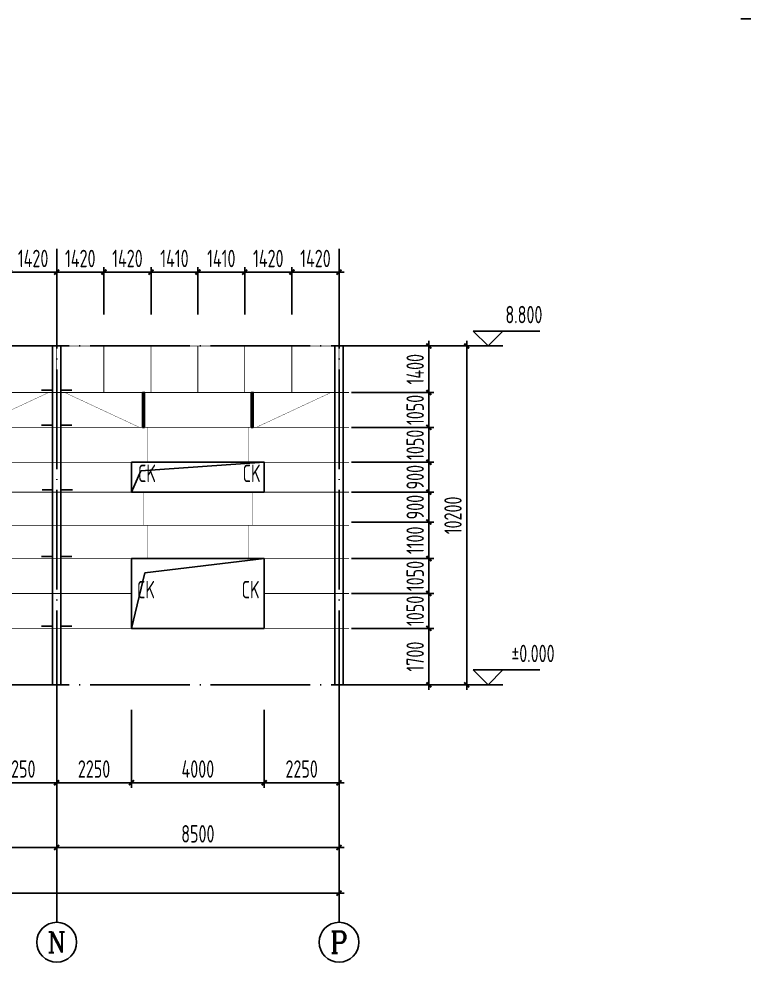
# Model space of a CAD drawing. Extents: x 753177 to 2169292, y -530934 to -273477.
# Drawn here: x 1811357 to 1833191, y -467485 to -439090 of the extents above; entities that cross this region are included whole.
import ezdxf
from ezdxf.enums import TextEntityAlignment as Align

# ---------------------------------------------------------------- set-up
doc = ezdxf.new("R2010")
doc.units = 0
doc.header["$LTSCALE"] = 1500
doc.header["$MEASUREMENT"] = 0
doc.linetypes.add('DOTE', pattern=[2.42, 2, -0.2, 0.02, -0.2])
doc.layers.get('Defpoints').update_dxf_attribs({"color": 252})
for name, color, linetype in [('AXIS', 3, 'Continuous'), ('AXIS_TEXT', 7, 'Continuous'), ('BOLT', 252, 'Continuous'), ('DIM', 3, 'Continuous'), ('DOTE', 1, 'Continuous'), ('THIN', 7, 'Continuous'), ('WINDOW', 4, 'Continuous')]:
    doc.layers.add(name, color=color, linetype=linetype)
doc.styles.add('_TCH_AXIS', font='COMPLEX', dxfattribs={"bigfont": 'GBCBIG'})
doc.styles.add('COMPLEX', font='COMPLEX')
doc.styles.add('TSSD_Dimension', font='Tssdeng.shx', dxfattribs={"width": 0.7, "bigfont": 'hztxt.shx'})
doc.styles.add('TSSD_Label', font='Tssdeng.shx', dxfattribs={"width": 0.7, "bigfont": 'hztxt.shx'})
doc.dimstyles.new('TSSD_150_150', dxfattribs={"dimtxt": 525, "dimasz": 150, "dimexe": 150, "dimexo": 375, "dimgap": 150, "dimtad": 1, "dimdec": 0, "dimzin": 0, "dimdsep": 46, "dimtxsty": 'TSSD_Dimension', "dimblk": 'ARCHTICK', "dimblk1": 'ARCHTICK', "dimblk2": 'ARCHTICK', "dimcen": 0, "dimdle": 150, "dimclrt": 7, "dimadec": 0, "dimazin": 0, "dimtfac": 1, "dimtdec": 0, "dimtix": 1, "dimtmove": 2, "dimatfit": 3, "dimfxl": 0, "dimtolj": 1, "dimtzin": 0, "dimarcsym": 0})

# ---------------------------------------------------------------- blocks, each defined once
blk = doc.blocks.new('_ArchTick')
at = {"color": 0, "linetype": 'ByBlock', "const_width": 0.4}
blk.add_lwpolyline([(-0.5, -0.5), (0.5, 0.5)], dxfattribs=at)
blk = doc.blocks.new('*D1143')
at = {"layer": 'AXIS', "color": 0, "lineweight": -2, "transparency": 16777216}
for p, q in [((1803995, -460660), (1803995, -464185)), ((1812495, -460660), (1812495, -464185)), ((1803845, -464035), (1812645, -464035))]:
    blk.add_line(p, q, dxfattribs=at)
at = {"layer": 'Defpoints', "color": 0, "transparency": 16777216}
for p in [(1803995, -460285), (1812495, -460285), (1812495, -464035)]:
    blk.add_point(p, dxfattribs=at)
at = {"layer": 'AXIS', "color": 0, "lineweight": -2, "transparency": 16777216, "xscale": 150, "yscale": 150, "zscale": 150, "rotation": 180}
blk.add_blockref('_ArchTick', (1803995, -464035), dxfattribs=at)
at = {"layer": 'AXIS', "color": 0, "lineweight": -2, "transparency": 16777216, "xscale": 150, "yscale": 150, "zscale": 150}
blk.add_blockref('_ArchTick', (1812495, -464035), dxfattribs=at)
at = {"layer": 'AXIS', "color": 7, "transparency": 16777216, "insert": (1808245, -463622), "char_height": 525, "attachment_point": 5, "style": 'TSSD_Dimension'}
blk.add_mtext('\\A1;8500', dxfattribs=at)
blk = doc.blocks.new('*D1144')
at = {"layer": 'AXIS', "color": 0, "lineweight": -2, "transparency": 16777216}
for p, q in [((1812495, -460660), (1812495, -464185)), ((1820995, -460660), (1820995, -464185)), ((1812345, -464035), (1821145, -464035))]:
    blk.add_line(p, q, dxfattribs=at)
at = {"layer": 'Defpoints', "color": 0, "transparency": 16777216}
for p in [(1812495, -460285), (1820995, -460285), (1820995, -464035)]:
    blk.add_point(p, dxfattribs=at)
at = {"layer": 'AXIS', "color": 0, "lineweight": -2, "transparency": 16777216, "xscale": 150, "yscale": 150, "zscale": 150, "rotation": 180}
blk.add_blockref('_ArchTick', (1812495, -464035), dxfattribs=at)
at = {"layer": 'AXIS', "color": 0, "lineweight": -2, "transparency": 16777216, "xscale": 150, "yscale": 150, "zscale": 150}
blk.add_blockref('_ArchTick', (1820995, -464035), dxfattribs=at)
at = {"layer": 'AXIS', "color": 7, "transparency": 16777216, "insert": (1816745, -463622), "char_height": 525, "attachment_point": 5, "style": 'TSSD_Dimension'}
blk.add_mtext('\\A1;8500', dxfattribs=at)
blk = doc.blocks.new('_AXISO')
blk.add_circle((0, 0), 0.5)
at = {"layer": 'AXIS_TEXT', "style": 'COMPLEX', "width": 1.041667}
blk.add_attdef('A', text='', height=0.56, dxfattribs=at).set_placement((-0.25, -0.28), (0.25, -0.28), align=Align.FIT)
blk = doc.blocks.new('*D1145')
at = {"layer": 'Defpoints', "color": 0, "transparency": 16777216}
for p in [(1710495, -459137), (1820995, -459137), (1820995, -465410)]:
    blk.add_point(p, dxfattribs=at)
at = {"layer": 'DIM', "color": 0, "lineweight": -2, "transparency": 16777216}
for p, q in [((1710495, -459512), (1710495, -465560)), ((1820995, -459512), (1820995, -465560)), ((1710345, -465410), (1821145, -465410))]:
    blk.add_line(p, q, dxfattribs=at)
at = {"layer": 'DIM', "color": 0, "lineweight": -2, "transparency": 16777216, "xscale": 150, "yscale": 150, "zscale": 150, "rotation": 180}
blk.add_blockref('_ArchTick', (1710495, -465410), dxfattribs=at)
at = {"layer": 'DIM', "color": 0, "lineweight": -2, "transparency": 16777216, "xscale": 150, "yscale": 150, "zscale": 150}
blk.add_blockref('_ArchTick', (1820995, -465410), dxfattribs=at)
at = {"layer": 'DIM', "color": 7, "transparency": 16777216, "insert": (1765745, -464998), "char_height": 525, "attachment_point": 5, "style": 'TSSD_Dimension'}
blk.add_mtext('\\A1;110500', dxfattribs=at)
blk = doc.blocks.new('*D1158')
at = {"layer": 'Defpoints', "color": 0, "transparency": 16777216}
for p in [(1810245, -459512), (1812495, -459512), (1812495, -462084)]:
    blk.add_point(p, dxfattribs=at)
at = {"layer": 'DIM', "color": 0, "lineweight": -2, "transparency": 16777216}
for p, q in [((1810245, -459887), (1810245, -462234)), ((1812495, -459887), (1812495, -462234)), ((1810095, -462084), (1812645, -462084))]:
    blk.add_line(p, q, dxfattribs=at)
at = {"layer": 'DIM', "color": 0, "lineweight": -2, "transparency": 16777216, "xscale": 150, "yscale": 150, "zscale": 150, "rotation": 180}
blk.add_blockref('_ArchTick', (1810245, -462084), dxfattribs=at)
at = {"layer": 'DIM', "color": 0, "lineweight": -2, "transparency": 16777216, "xscale": 150, "yscale": 150, "zscale": 150}
blk.add_blockref('_ArchTick', (1812495, -462084), dxfattribs=at)
at = {"layer": 'DIM', "color": 7, "transparency": 16777216, "insert": (1811370, -461672), "char_height": 525, "attachment_point": 5, "style": 'TSSD_Dimension'}
blk.add_mtext('\\A1;2250', dxfattribs=at)
blk = doc.blocks.new('*D1040')
at = {"layer": 'Defpoints', "color": 0, "transparency": 16777216}
for p in [(1812495, -446715), (1811075, -448365), (1812495, -448365)]:
    blk.add_point(p, dxfattribs=at)
at = {"layer": 'DIM', "color": 0, "lineweight": -2, "transparency": 16777216}
for p, q in [((1811075, -447990), (1811075, -446565)), ((1812495, -447990), (1812495, -446565)), ((1810925, -446715), (1812645, -446715))]:
    blk.add_line(p, q, dxfattribs=at)
at = {"layer": 'DIM', "color": 0, "lineweight": -2, "transparency": 16777216, "xscale": 150, "yscale": 150, "zscale": 150, "rotation": 180}
blk.add_blockref('_ArchTick', (1811075, -446715), dxfattribs=at)
at = {"layer": 'DIM', "color": 0, "lineweight": -2, "transparency": 16777216, "xscale": 150, "yscale": 150, "zscale": 150}
blk.add_blockref('_ArchTick', (1812495, -446715), dxfattribs=at)
at = {"layer": 'DIM', "color": 7, "transparency": 16777216, "insert": (1811785, -446303), "char_height": 525, "attachment_point": 5, "style": 'TSSD_Dimension'}
blk.add_mtext('\\A1;1420', dxfattribs=at)
blk = doc.blocks.new('*D1041')
at = {"layer": 'Defpoints', "color": 0, "transparency": 16777216}
for p in [(1813915, -446715), (1812495, -448365), (1813915, -448365)]:
    blk.add_point(p, dxfattribs=at)
at = {"layer": 'DIM', "color": 0, "lineweight": -2, "transparency": 16777216}
for p, q in [((1812495, -447990), (1812495, -446565)), ((1813915, -447990), (1813915, -446565)), ((1812345, -446715), (1814065, -446715))]:
    blk.add_line(p, q, dxfattribs=at)
at = {"layer": 'DIM', "color": 0, "lineweight": -2, "transparency": 16777216, "xscale": 150, "yscale": 150, "zscale": 150, "rotation": 180}
blk.add_blockref('_ArchTick', (1812495, -446715), dxfattribs=at)
at = {"layer": 'DIM', "color": 0, "lineweight": -2, "transparency": 16777216, "xscale": 150, "yscale": 150, "zscale": 150}
blk.add_blockref('_ArchTick', (1813915, -446715), dxfattribs=at)
at = {"layer": 'DIM', "color": 7, "transparency": 16777216, "insert": (1813205, -446303), "char_height": 525, "attachment_point": 5, "style": 'TSSD_Dimension'}
blk.add_mtext('\\A1;1420', dxfattribs=at)
blk = doc.blocks.new('*D1042')
at = {"layer": 'Defpoints', "color": 0, "transparency": 16777216}
for p in [(1815335, -446715), (1813915, -448365), (1815335, -448365)]:
    blk.add_point(p, dxfattribs=at)
at = {"layer": 'DIM', "color": 0, "lineweight": -2, "transparency": 16777216}
for p, q in [((1813915, -447990), (1813915, -446565)), ((1815335, -447990), (1815335, -446565)), ((1813765, -446715), (1815485, -446715))]:
    blk.add_line(p, q, dxfattribs=at)
at = {"layer": 'DIM', "color": 0, "lineweight": -2, "transparency": 16777216, "xscale": 150, "yscale": 150, "zscale": 150, "rotation": 180}
blk.add_blockref('_ArchTick', (1813915, -446715), dxfattribs=at)
at = {"layer": 'DIM', "color": 0, "lineweight": -2, "transparency": 16777216, "xscale": 150, "yscale": 150, "zscale": 150}
blk.add_blockref('_ArchTick', (1815335, -446715), dxfattribs=at)
at = {"layer": 'DIM', "color": 7, "transparency": 16777216, "insert": (1814625, -446303), "char_height": 525, "attachment_point": 5, "style": 'TSSD_Dimension'}
blk.add_mtext('\\A1;1420', dxfattribs=at)
blk = doc.blocks.new('*D1043')
at = {"layer": 'Defpoints', "color": 0, "transparency": 16777216}
for p in [(1816745, -446715), (1815335, -448365), (1816745, -448365)]:
    blk.add_point(p, dxfattribs=at)
at = {"layer": 'DIM', "color": 0, "lineweight": -2, "transparency": 16777216}
for p, q in [((1815335, -447990), (1815335, -446565)), ((1816745, -447990), (1816745, -446565)), ((1815185, -446715), (1816895, -446715))]:
    blk.add_line(p, q, dxfattribs=at)
at = {"layer": 'DIM', "color": 0, "lineweight": -2, "transparency": 16777216, "xscale": 150, "yscale": 150, "zscale": 150, "rotation": 180}
blk.add_blockref('_ArchTick', (1815335, -446715), dxfattribs=at)
at = {"layer": 'DIM', "color": 0, "lineweight": -2, "transparency": 16777216, "xscale": 150, "yscale": 150, "zscale": 150}
blk.add_blockref('_ArchTick', (1816745, -446715), dxfattribs=at)
at = {"layer": 'DIM', "color": 7, "transparency": 16777216, "insert": (1816040, -446303), "char_height": 525, "attachment_point": 5, "style": 'TSSD_Dimension'}
blk.add_mtext('\\A1;1410', dxfattribs=at)
blk = doc.blocks.new('*D1044')
at = {"layer": 'Defpoints', "color": 0, "transparency": 16777216}
for p in [(1818155, -446715), (1816745, -448365), (1818155, -448365)]:
    blk.add_point(p, dxfattribs=at)
at = {"layer": 'DIM', "color": 0, "lineweight": -2, "transparency": 16777216}
for p, q in [((1816745, -447990), (1816745, -446565)), ((1818155, -447990), (1818155, -446565)), ((1816595, -446715), (1818305, -446715))]:
    blk.add_line(p, q, dxfattribs=at)
at = {"layer": 'DIM', "color": 0, "lineweight": -2, "transparency": 16777216, "xscale": 150, "yscale": 150, "zscale": 150, "rotation": 180}
blk.add_blockref('_ArchTick', (1816745, -446715), dxfattribs=at)
at = {"layer": 'DIM', "color": 0, "lineweight": -2, "transparency": 16777216, "xscale": 150, "yscale": 150, "zscale": 150}
blk.add_blockref('_ArchTick', (1818155, -446715), dxfattribs=at)
at = {"layer": 'DIM', "color": 7, "transparency": 16777216, "insert": (1817450, -446303), "char_height": 525, "attachment_point": 5, "style": 'TSSD_Dimension'}
blk.add_mtext('\\A1;1410', dxfattribs=at)
blk = doc.blocks.new('*D1045')
at = {"layer": 'Defpoints', "color": 0, "transparency": 16777216}
for p in [(1819575, -446715), (1818155, -448365), (1819575, -448365)]:
    blk.add_point(p, dxfattribs=at)
at = {"layer": 'DIM', "color": 0, "lineweight": -2, "transparency": 16777216}
for p, q in [((1818155, -447990), (1818155, -446565)), ((1819575, -447990), (1819575, -446565)), ((1818005, -446715), (1819725, -446715))]:
    blk.add_line(p, q, dxfattribs=at)
at = {"layer": 'DIM', "color": 0, "lineweight": -2, "transparency": 16777216, "xscale": 150, "yscale": 150, "zscale": 150, "rotation": 180}
blk.add_blockref('_ArchTick', (1818155, -446715), dxfattribs=at)
at = {"layer": 'DIM', "color": 0, "lineweight": -2, "transparency": 16777216, "xscale": 150, "yscale": 150, "zscale": 150}
blk.add_blockref('_ArchTick', (1819575, -446715), dxfattribs=at)
at = {"layer": 'DIM', "color": 7, "transparency": 16777216, "insert": (1818865, -446303), "char_height": 525, "attachment_point": 5, "style": 'TSSD_Dimension'}
blk.add_mtext('\\A1;1420', dxfattribs=at)
blk = doc.blocks.new('*D1046')
at = {"layer": 'Defpoints', "color": 0, "transparency": 16777216}
for p in [(1820995, -446715), (1819575, -448365), (1820995, -448365)]:
    blk.add_point(p, dxfattribs=at)
at = {"layer": 'DIM', "color": 0, "lineweight": -2, "transparency": 16777216}
for p, q in [((1819575, -447990), (1819575, -446565)), ((1820995, -447990), (1820995, -446565)), ((1819425, -446715), (1821145, -446715))]:
    blk.add_line(p, q, dxfattribs=at)
at = {"layer": 'DIM', "color": 0, "lineweight": -2, "transparency": 16777216, "xscale": 150, "yscale": 150, "zscale": 150, "rotation": 180}
blk.add_blockref('_ArchTick', (1819575, -446715), dxfattribs=at)
at = {"layer": 'DIM', "color": 0, "lineweight": -2, "transparency": 16777216, "xscale": 150, "yscale": 150, "zscale": 150}
blk.add_blockref('_ArchTick', (1820995, -446715), dxfattribs=at)
at = {"layer": 'DIM', "color": 7, "transparency": 16777216, "insert": (1820285, -446303), "char_height": 525, "attachment_point": 5, "style": 'TSSD_Dimension'}
blk.add_mtext('\\A1;1420', dxfattribs=at)
blk = doc.blocks.new('*D995')
at = {"layer": 'Defpoints', "color": 0, "transparency": 16777216}
for p in [(1820995, -457437), (1823699, -457437), (1820995, -459137)]:
    blk.add_point(p, dxfattribs=at)
at = {"layer": 'DIM', "color": 0, "lineweight": -2, "transparency": 16777216}
for p, q in [((1821370, -457437), (1823849, -457437)), ((1823699, -459287), (1823699, -457287)), ((1821370, -459137), (1823849, -459137))]:
    blk.add_line(p, q, dxfattribs=at)
at = {"layer": 'DIM', "color": 0, "lineweight": -2, "transparency": 16777216, "xscale": 150, "yscale": 150, "zscale": 150}
for p, rotation in [((1823699, -457437), 90), ((1823699, -459137), 270)]:
    blk.add_blockref('_ArchTick', p, dxfattribs=dict(at, rotation=rotation))
at = {"layer": 'DIM', "color": 7, "transparency": 16777216, "insert": (1823287, -458287), "char_height": 525, "attachment_point": 5, "rotation": 90, "style": 'TSSD_Dimension'}
blk.add_mtext('\\A1;1700', dxfattribs=at)
blk = doc.blocks.new('*D996')
at = {"layer": 'Defpoints', "color": 0, "transparency": 16777216}
for p in [(1820995, -456387), (1823699, -456387), (1820995, -457437)]:
    blk.add_point(p, dxfattribs=at)
at = {"layer": 'DIM', "color": 0, "lineweight": -2, "transparency": 16777216}
for p, q in [((1823699, -456387), (1823699, -456237)), ((1821370, -456387), (1823849, -456387)), ((1823699, -457437), (1823699, -456387)), ((1821370, -457437), (1823849, -457437)), ((1823699, -457437), (1823699, -457587))]:
    blk.add_line(p, q, dxfattribs=at)
at = {"layer": 'DIM', "color": 0, "lineweight": -2, "transparency": 16777216, "xscale": 150, "yscale": 150, "zscale": 150}
for p, rotation in [((1823699, -456387), 270), ((1823699, -457437), 90)]:
    blk.add_blockref('_ArchTick', p, dxfattribs=dict(at, rotation=rotation))
at = {"layer": 'DIM', "color": 7, "transparency": 16777216, "insert": (1823287, -456912), "char_height": 525, "attachment_point": 5, "rotation": 90, "style": 'TSSD_Dimension'}
blk.add_mtext('\\A1;1050', dxfattribs=at)
blk = doc.blocks.new('*D997')
at = {"layer": 'Defpoints', "color": 0, "transparency": 16777216}
for p in [(1820995, -455337), (1823699, -455337), (1820995, -456387)]:
    blk.add_point(p, dxfattribs=at)
at = {"layer": 'DIM', "color": 0, "lineweight": -2, "transparency": 16777216}
for p, q in [((1821370, -455337), (1823849, -455337)), ((1823699, -455337), (1823699, -455187)), ((1823699, -456387), (1823699, -455337)), ((1821370, -456387), (1823849, -456387)), ((1823699, -456387), (1823699, -456537))]:
    blk.add_line(p, q, dxfattribs=at)
at = {"layer": 'DIM', "color": 0, "lineweight": -2, "transparency": 16777216, "xscale": 150, "yscale": 150, "zscale": 150}
for p, rotation in [((1823699, -455337), 270), ((1823699, -456387), 90)]:
    blk.add_blockref('_ArchTick', p, dxfattribs=dict(at, rotation=rotation))
at = {"layer": 'DIM', "color": 7, "transparency": 16777216, "insert": (1823287, -455862), "char_height": 525, "attachment_point": 5, "rotation": 90, "style": 'TSSD_Dimension'}
blk.add_mtext('\\A1;1050', dxfattribs=at)
blk = doc.blocks.new('*D998')
at = {"layer": 'Defpoints', "color": 0, "transparency": 16777216}
for p in [(1820995, -454237), (1823699, -454237), (1820995, -455337)]:
    blk.add_point(p, dxfattribs=at)
at = {"layer": 'DIM', "color": 0, "lineweight": -2, "transparency": 16777216}
for p, q in [((1821370, -454237), (1823849, -454237)), ((1823699, -454237), (1823699, -454087)), ((1823699, -455337), (1823699, -454237)), ((1821370, -455337), (1823849, -455337)), ((1823699, -455337), (1823699, -455487))]:
    blk.add_line(p, q, dxfattribs=at)
at = {"layer": 'DIM', "color": 0, "lineweight": -2, "transparency": 16777216, "xscale": 150, "yscale": 150, "zscale": 150}
for p, rotation in [((1823699, -454237), 270), ((1823699, -455337), 90)]:
    blk.add_blockref('_ArchTick', p, dxfattribs=dict(at, rotation=rotation))
at = {"layer": 'DIM', "color": 7, "transparency": 16777216, "insert": (1823287, -454787), "char_height": 525, "attachment_point": 5, "rotation": 90, "style": 'TSSD_Dimension'}
blk.add_mtext('\\A1;1100', dxfattribs=at)
blk = doc.blocks.new('*D999')
at = {"layer": 'Defpoints', "color": 0, "transparency": 16777216}
for p in [(1820995, -453337), (1823699, -453337), (1820995, -454237)]:
    blk.add_point(p, dxfattribs=at)
at = {"layer": 'DIM', "color": 0, "lineweight": -2, "transparency": 16777216}
for p, q in [((1821370, -453337), (1823849, -453337)), ((1823699, -453337), (1823699, -453187)), ((1823699, -454237), (1823699, -453337)), ((1821370, -454237), (1823849, -454237)), ((1823699, -454237), (1823699, -454387))]:
    blk.add_line(p, q, dxfattribs=at)
at = {"layer": 'DIM', "color": 0, "lineweight": -2, "transparency": 16777216, "xscale": 150, "yscale": 150, "zscale": 150}
for p, rotation in [((1823699, -453337), 270), ((1823699, -454237), 90)]:
    blk.add_blockref('_ArchTick', p, dxfattribs=dict(at, rotation=rotation))
at = {"layer": 'DIM', "color": 7, "transparency": 16777216, "insert": (1823287, -453787), "char_height": 525, "attachment_point": 5, "rotation": 90, "style": 'TSSD_Dimension'}
blk.add_mtext('\\A1;900', dxfattribs=at)
blk = doc.blocks.new('*D1000')
at = {"layer": 'Defpoints', "color": 0, "transparency": 16777216}
for p in [(1820995, -452437), (1823699, -452437), (1820995, -453337)]:
    blk.add_point(p, dxfattribs=at)
at = {"layer": 'DIM', "color": 0, "lineweight": -2, "transparency": 16777216}
for p, q in [((1823699, -452437), (1823699, -452287)), ((1821370, -452437), (1823849, -452437)), ((1823699, -453337), (1823699, -452437)), ((1821370, -453337), (1823849, -453337)), ((1823699, -453337), (1823699, -453487))]:
    blk.add_line(p, q, dxfattribs=at)
at = {"layer": 'DIM', "color": 0, "lineweight": -2, "transparency": 16777216, "xscale": 150, "yscale": 150, "zscale": 150}
for p, rotation in [((1823699, -452437), 270), ((1823699, -453337), 90)]:
    blk.add_blockref('_ArchTick', p, dxfattribs=dict(at, rotation=rotation))
at = {"layer": 'DIM', "color": 7, "transparency": 16777216, "insert": (1823287, -452887), "char_height": 525, "attachment_point": 5, "rotation": 90, "style": 'TSSD_Dimension'}
blk.add_mtext('\\A1;900', dxfattribs=at)
blk = doc.blocks.new('*D1001')
at = {"layer": 'Defpoints', "color": 0, "transparency": 16777216}
for p in [(1820995, -451387), (1823699, -451387), (1820995, -452437)]:
    blk.add_point(p, dxfattribs=at)
at = {"layer": 'DIM', "color": 0, "lineweight": -2, "transparency": 16777216}
for p, q in [((1821370, -451387), (1823849, -451387)), ((1823699, -451387), (1823699, -451237)), ((1823699, -452437), (1823699, -451387)), ((1821370, -452437), (1823849, -452437)), ((1823699, -452437), (1823699, -452587))]:
    blk.add_line(p, q, dxfattribs=at)
at = {"layer": 'DIM', "color": 0, "lineweight": -2, "transparency": 16777216, "xscale": 150, "yscale": 150, "zscale": 150}
for p, rotation in [((1823699, -451387), 270), ((1823699, -452437), 90)]:
    blk.add_blockref('_ArchTick', p, dxfattribs=dict(at, rotation=rotation))
at = {"layer": 'DIM', "color": 7, "transparency": 16777216, "insert": (1823287, -451912), "char_height": 525, "attachment_point": 5, "rotation": 90, "style": 'TSSD_Dimension'}
blk.add_mtext('\\A1;1050', dxfattribs=at)
blk = doc.blocks.new('*D1002')
at = {"layer": 'Defpoints', "color": 0, "transparency": 16777216}
for p in [(1820995, -450337), (1823699, -450337), (1820995, -451387)]:
    blk.add_point(p, dxfattribs=at)
at = {"layer": 'DIM', "color": 0, "lineweight": -2, "transparency": 16777216}
for p, q in [((1821370, -450337), (1823849, -450337)), ((1823699, -450337), (1823699, -450187)), ((1823699, -451387), (1823699, -450337)), ((1821370, -451387), (1823849, -451387)), ((1823699, -451387), (1823699, -451537))]:
    blk.add_line(p, q, dxfattribs=at)
at = {"layer": 'DIM', "color": 0, "lineweight": -2, "transparency": 16777216, "xscale": 150, "yscale": 150, "zscale": 150}
for p, rotation in [((1823699, -450337), 270), ((1823699, -451387), 90)]:
    blk.add_blockref('_ArchTick', p, dxfattribs=dict(at, rotation=rotation))
at = {"layer": 'DIM', "color": 7, "transparency": 16777216, "insert": (1823287, -450862), "char_height": 525, "attachment_point": 5, "rotation": 90, "style": 'TSSD_Dimension'}
blk.add_mtext('\\A1;1050', dxfattribs=at)
blk = doc.blocks.new('*D1003')
at = {"layer": 'Defpoints', "color": 0, "transparency": 16777216}
for p in [(1820995, -448937), (1823699, -448937), (1820995, -450337)]:
    blk.add_point(p, dxfattribs=at)
at = {"layer": 'DIM', "color": 0, "lineweight": -2, "transparency": 16777216}
for p, q in [((1823699, -450487), (1823699, -448787)), ((1821370, -448937), (1823849, -448937)), ((1821370, -450337), (1823849, -450337))]:
    blk.add_line(p, q, dxfattribs=at)
at = {"layer": 'DIM', "color": 0, "lineweight": -2, "transparency": 16777216, "xscale": 150, "yscale": 150, "zscale": 150}
for p, rotation in [((1823699, -448937), 90), ((1823699, -450337), 270)]:
    blk.add_blockref('_ArchTick', p, dxfattribs=dict(at, rotation=rotation))
at = {"layer": 'DIM', "color": 7, "transparency": 16777216, "insert": (1823287, -449637), "char_height": 525, "attachment_point": 5, "rotation": 90, "style": 'TSSD_Dimension'}
blk.add_mtext('\\A1;1400', dxfattribs=at)
blk = doc.blocks.new('*D1004')
at = {"layer": 'Defpoints', "color": 0, "transparency": 16777216}
for p in [(1820382, -448937), (1824838, -448937), (1820382, -459137)]:
    blk.add_point(p, dxfattribs=at)
at = {"layer": 'DIM', "color": 0, "lineweight": -2, "transparency": 16777216}
for p, q in [((1824838, -459287), (1824838, -448787)), ((1820757, -448937), (1824988, -448937)), ((1820757, -459137), (1824988, -459137))]:
    blk.add_line(p, q, dxfattribs=at)
at = {"layer": 'DIM', "color": 0, "lineweight": -2, "transparency": 16777216, "xscale": 150, "yscale": 150, "zscale": 150}
for p, rotation in [((1824838, -448937), 90), ((1824838, -459137), 270)]:
    blk.add_blockref('_ArchTick', p, dxfattribs=dict(at, rotation=rotation))
at = {"layer": 'DIM', "color": 7, "transparency": 16777216, "insert": (1824426, -454037), "char_height": 525, "attachment_point": 5, "rotation": 90, "style": 'TSSD_Dimension'}
blk.add_mtext('\\A1;10200', dxfattribs=at)
blk = doc.blocks.new('*D1165')
at = {"layer": 'Defpoints', "color": 0, "transparency": 16777216}
for p in [(1812495, -459512), (1814745, -459512), (1814745, -462084)]:
    blk.add_point(p, dxfattribs=at)
at = {"layer": 'DIM', "color": 0, "lineweight": -2, "transparency": 16777216}
for p, q in [((1812495, -459887), (1812495, -462234)), ((1814745, -459887), (1814745, -462234)), ((1812345, -462084), (1814895, -462084))]:
    blk.add_line(p, q, dxfattribs=at)
at = {"layer": 'DIM', "color": 0, "lineweight": -2, "transparency": 16777216, "xscale": 150, "yscale": 150, "zscale": 150, "rotation": 180}
blk.add_blockref('_ArchTick', (1812495, -462084), dxfattribs=at)
at = {"layer": 'DIM', "color": 0, "lineweight": -2, "transparency": 16777216, "xscale": 150, "yscale": 150, "zscale": 150}
blk.add_blockref('_ArchTick', (1814745, -462084), dxfattribs=at)
at = {"layer": 'DIM', "color": 7, "transparency": 16777216, "insert": (1813620, -461672), "char_height": 525, "attachment_point": 5, "style": 'TSSD_Dimension'}
blk.add_mtext('\\A1;2250', dxfattribs=at)
blk = doc.blocks.new('*D1166')
at = {"layer": 'Defpoints', "color": 0, "transparency": 16777216}
for p in [(1814745, -459512), (1818745, -459512), (1818745, -462084)]:
    blk.add_point(p, dxfattribs=at)
at = {"layer": 'DIM', "color": 0, "lineweight": -2, "transparency": 16777216}
for p, q in [((1814745, -459887), (1814745, -462234)), ((1818745, -459887), (1818745, -462234)), ((1814595, -462084), (1818895, -462084))]:
    blk.add_line(p, q, dxfattribs=at)
at = {"layer": 'DIM', "color": 0, "lineweight": -2, "transparency": 16777216, "xscale": 150, "yscale": 150, "zscale": 150, "rotation": 180}
blk.add_blockref('_ArchTick', (1814745, -462084), dxfattribs=at)
at = {"layer": 'DIM', "color": 0, "lineweight": -2, "transparency": 16777216, "xscale": 150, "yscale": 150, "zscale": 150}
blk.add_blockref('_ArchTick', (1818745, -462084), dxfattribs=at)
at = {"layer": 'DIM', "color": 7, "transparency": 16777216, "insert": (1816745, -461672), "char_height": 525, "attachment_point": 5, "style": 'TSSD_Dimension'}
blk.add_mtext('\\A1;4000', dxfattribs=at)
blk = doc.blocks.new('*D1167')
at = {"layer": 'Defpoints', "color": 0, "transparency": 16777216}
for p in [(1818745, -459512), (1820995, -459512), (1820995, -462084)]:
    blk.add_point(p, dxfattribs=at)
at = {"layer": 'DIM', "color": 0, "lineweight": -2, "transparency": 16777216}
for p, q in [((1818745, -459887), (1818745, -462234)), ((1820995, -459887), (1820995, -462234)), ((1818595, -462084), (1821145, -462084))]:
    blk.add_line(p, q, dxfattribs=at)
at = {"layer": 'DIM', "color": 0, "lineweight": -2, "transparency": 16777216, "xscale": 150, "yscale": 150, "zscale": 150, "rotation": 180}
blk.add_blockref('_ArchTick', (1818745, -462084), dxfattribs=at)
at = {"layer": 'DIM', "color": 0, "lineweight": -2, "transparency": 16777216, "xscale": 150, "yscale": 150, "zscale": 150}
blk.add_blockref('_ArchTick', (1820995, -462084), dxfattribs=at)
at = {"layer": 'DIM', "color": 7, "transparency": 16777216, "insert": (1819870, -461672), "char_height": 525, "attachment_point": 5, "style": 'TSSD_Dimension'}
blk.add_mtext('\\A1;2250', dxfattribs=at)

msp = doc.modelspace()

# ---------------------------------------------------------------- linework, layer by layer
at = {"color": 2, "linetype": 'ByBlock'}
for points, const_width in [([(1710195.3, -448937.2), (1821295.3, -448937.2)], 25), ([(1710195.3, -450337.2), (1821295.3, -450337.2)], 25), ([(1812256.3, -450337.2), (1810001.3, -451387.2)], 10), ([(1812734.4, -450337.2), (1814989.4, -451387.2)], 10), ([(1815109.4, -450337.2), (1815109.4, -451387.2)], 10), ([(1818381.3, -450337.2), (1818381.3, -451387.2)], 10), ([(1820756.3, -450337.2), (1818501.3, -451387.2)], 10), ([(1733745.3, -451387.2), (1821295.3, -451387.2)], 25), ([(1803995.3, -451387.2), (1814745.3, -451387.2)], 25), ([(1815229.4, -451387.2), (1815229.4, -452437.2)], 10), ([(1818261.3, -451387.2), (1818261.3, -452437.2)], 10), ([(1710495.3, -452437.2), (1821295.3, -452437.2)], 25), ([(1710495.3, -453337.2), (1821295.3, -453337.2)], 25), ([(1815109.4, -453337.2), (1815109.4, -454337.2)], 10), ([(1818381.3, -453337.2), (1818381.3, -454337.2)], 10), ([(1803995.3, -454337.2), (1821295.3, -454337.2)], 25), ([(1815229.4, -454337.2), (1815229.4, -455337.2)], 10), ([(1818261.3, -454337.2), (1818261.3, -455337.2)], 10), ([(1801745.3, -455337.2), (1821295.3, -455337.2)], 25), ([(1810245.3, -456387.2), (1814745.3, -456387.2)], 25), ([(1818745.3, -456387.2), (1821295.3, -456387.2)], 25), ([(1801745.3, -457437.2), (1821295.3, -457437.2)], 25)]:
    msp.add_lwpolyline(points, dxfattribs=dict(at, const_width=const_width))
at = {"color": 4, "linetype": 'ByBlock'}
for points in [[(1812620.3, -448937.2), (1812370.3, -448937.2), (1812370.3, -459137.2), (1812620.3, -459137.2)], [(1821120.3, -448937.2), (1820870.3, -448937.2), (1820870.3, -459137.2), (1821120.3, -459137.2)]]:
    msp.add_lwpolyline(points, close=True, dxfattribs=at)
at = {"color": 2, "linetype": 'ByBlock'}
for points in [[(1815139.4, -451387.2), (1815139.4, -450337.2), (1815079.4, -450337.2), (1815079.4, -451387.2)], [(1818351.3, -451387.2), (1818351.3, -450337.2), (1818411.3, -450337.2), (1818411.3, -451387.2)]]:
    msp.add_lwpolyline(points, close=True, dxfattribs=at)
at = {"layer": 'AXIS', "color": 252, "linetype": 'DOTE'}
for p, q in [((1812495.3, -446011.3), (1812495.3, -460284.8)), ((1820995.3, -446011.3), (1820995.3, -460284.8))]:
    msp.add_line(p, q, dxfattribs=at)
at = {"layer": 'AXIS', "color": 253, "linetype": 'DOTE'}
for p, q in [((1708230.6, -448937.2), (1821802.2, -448937.2)), ((1708230.6, -459137.2), (1821802.2, -459137.2))]:
    msp.add_line(p, q, dxfattribs=at)
at = {"layer": 'AXIS'}
for p, q in [((1812495.3, -460284.8), (1812495.3, -466284.8)), ((1820995.3, -460284.8), (1820995.3, -466284.8))]:
    msp.add_line(p, q, dxfattribs=at)
at = {"layer": 'BOLT', "color": 2}
for p, q in [((1815027.6, -452698.4), (1818745.3, -452437.2)), ((1814745.3, -453337.2), (1815027.6, -452698.4)), ((1815152.3, -455760.9), (1818745.3, -455337.2)), ((1814745.3, -457437.2), (1815152.3, -455760.9))]:
    msp.add_line(p, q, dxfattribs=at)
at = {"layer": 'BOLT', "color": 2, "const_width": 25}
for points in [[(1812495.3, -450337.2), (1812495.3, -448937.2)], [(1813915.3, -450337.2), (1813915.3, -448937.2)], [(1815335.3, -450337.2), (1815335.3, -448937.2)], [(1816745.3, -450337.2), (1816745.3, -448937.2)], [(1818155.3, -450337.2), (1818155.3, -448937.2)], [(1819575.3, -450337.2), (1819575.3, -448937.2)], [(1820995.3, -450337.2), (1820995.3, -448937.2)]]:
    msp.add_lwpolyline(points, dxfattribs=at)
at = {"layer": 'BOLT', "color": 2}
for points in [[(1814745.3, -452437.2), (1818745.3, -452437.2), (1818745.3, -453337.2), (1814745.3, -453337.2)], [(1818745.3, -457437.2), (1814745.3, -457437.2), (1814745.3, -455337.2), (1818745.3, -455337.2)]]:
    msp.add_lwpolyline(points, close=True, dxfattribs=at)
at = {"layer": 'DOTE', "color": 251, "linetype": 'DOTE'}
msp.add_line((1833087.2, -439090.2), (1844089.3, -439090.2), dxfattribs=at)
at = {"layer": 'THIN'}
for p, q in [((1825479.9, -448937.2), (1825029.9, -448487.2)), ((1825029.9, -448487.2), (1825929.9, -448487.2)), ((1825479.9, -448937.2), (1825929.9, -448487.2)), ((1825929.9, -448487.2), (1827040.5, -448487.2)), ((1824404, -448937.2), (1825929.9, -448937.2)), ((1825479.9, -459137.2), (1825029.9, -458687.2)), ((1825029.9, -458687.2), (1825929.9, -458687.2)), ((1825479.9, -459137.2), (1825929.9, -458687.2)), ((1825929.9, -458687.2), (1827040.5, -458687.2)), ((1824404, -459137.2), (1825929.9, -459137.2))]:
    msp.add_line(p, q, dxfattribs=at)
at = {"layer": 'WINDOW', "linetype": 'ByBlock', "const_width": 50}
for points in [[(1812030, -450271), (1812369.8, -450271)], [(1812619.8, -450270.9), (1812959.7, -450270.9)], [(1812030, -451321), (1812369.8, -451321)], [(1812619.8, -451320.9), (1812959.7, -451320.9)], [(1812049, -453271), (1812388.8, -453271)], [(1812638.8, -453270.9), (1812978.6, -453270.9)], [(1812030, -455271), (1812369.8, -455271)], [(1812619.8, -455270.9), (1812959.7, -455270.9)], [(1812030, -457371), (1812369.8, -457371)], [(1812619.8, -457370.9), (1812959.7, -457370.9)]]:
    msp.add_lwpolyline(points, dxfattribs=at)

# ---------------------------------------------------------------- block references
at = {"layer": 'AXIS'}
ref = msp.add_blockref('_AXISO', (1812495.3, -466884.8), dxfattribs=dict(at, xscale=-1200, yscale=1200, zscale=1200))
ref.add_attrib('A', 'N', dxfattribs={"layer": 'AXIS_TEXT', "height": 622.9, "style": '_TCH_AXIS'}).set_placement((1812213.6, -467196.2), (1812777.1, -467196.2), align=Align.FIT)
ref = msp.add_blockref('_AXISO', (1820995.3, -466884.8), dxfattribs=dict(at, xscale=-1200, yscale=1200, zscale=1200))
ref.add_attrib('A', 'P', dxfattribs={"layer": 'AXIS_TEXT', "height": 652.9, "style": '_TCH_AXIS'}).set_placement((1820731.1, -467211.2), (1821259.6, -467211.2), align=Align.FIT)

# ---------------------------------------------------------------- texts
at = {"layer": 'THIN', "style": 'TSSD_Label', "width": 0.7}
for s, p in [('8.800', (1827117.2, -448412.2)), ('%%P0.000', (1827484.7, -458612.2))]:
    msp.add_text(s, height=525, rotation=0, dxfattribs=at).set_placement(p, align=Align.BOTTOM_RIGHT)
for p in [(1815484, -453191.1), (1818633.4, -453191.1), (1815454, -456691.1), (1818603.4, -456691.1)]:
    msp.add_text('CK', height=525, dxfattribs=at).set_placement(p, align=Align.BOTTOM_RIGHT)

# ---------------------------------------------------------------- dimensions: what is measured, and where the dimension line sits
at = {"layer": 'AXIS'}
for p1, p2, picture, middle in [((1803995.3, -460284.8), (1812495.3, -460284.8), '*D1143', (1808245.3, -463622.3)), ((1812495.3, -460284.8), (1820995.3, -460284.8), '*D1144', (1816745.3, -463622.3))]:
    dim = msp.add_aligned_dim(p1=p1, p2=p2, distance=-3750, dimstyle='TSSD_150_150', dxfattribs=at)
    dim.commit()
    dim.dimension.update_dxf_attribs({"geometry": picture, "text_midpoint": middle})
at = {"layer": 'DIM'}
for base, p1, p2, picture, middle in [((1812495.3, -446715.4), (1811075.3, -448364.6), (1812495.3, -448364.6), '*D1040', (1811785.3, -446302.9)), ((1813915.3, -446715.4), (1812495.3, -448364.6), (1813915.3, -448364.6), '*D1041', (1813205.3, -446302.9)), ((1815335.3, -446715.4), (1813915.3, -448364.6), (1815335.3, -448364.6), '*D1042', (1814625.3, -446302.9)), ((1816745.3, -446715.4), (1815335.3, -448364.6), (1816745.3, -448364.6), '*D1043', (1816040.3, -446302.9)), ((1818155.3, -446715.4), (1816745.3, -448364.6), (1818155.3, -448364.6), '*D1044', (1817450.3, -446302.9)), ((1819575.3, -446715.4), (1818155.3, -448364.6), (1819575.3, -448364.6), '*D1045', (1818865.3, -446302.9)), ((1820995.3, -446715.4), (1819575.3, -448364.6), (1820995.3, -448364.6), '*D1046', (1820285.3, -446302.9)), ((1820995.3, -465410.1), (1710495.3, -459137.2), (1820995.3, -459137.2), '*D1145', (1765745.3, -464997.6)), ((1812495.3, -462084.5), (1810245.3, -459512.2), (1812495.3, -459512.2), '*D1158', (1811370.3, -461672)), ((1814745.3, -462084.5), (1812495.3, -459512.2), (1814745.3, -459512.2), '*D1165', (1813620.3, -461672)), ((1818745.3, -462084.5), (1814745.3, -459512.2), (1818745.3, -459512.2), '*D1166', (1816745.3, -461672)), ((1820995.3, -462084.5), (1818745.3, -459512.2), (1820995.3, -459512.2), '*D1167', (1819870.3, -461672))]:
    dim = msp.add_linear_dim(base=base, p1=p1, p2=p2, dimstyle='TSSD_150_150', dxfattribs=at)
    dim.commit()
    dim.dimension.update_dxf_attribs({"geometry": picture, "text_midpoint": middle})
for base, p1, p2, picture, middle in [((1824838.4, -448937.2), (1820382, -459137.2), (1820382, -448937.2), '*D1004', (1824425.9, -454037.2)), ((1823699.1, -448937.2), (1820995.3, -450337.2), (1820995.3, -448937.2), '*D1003', (1823286.6, -449637.2)), ((1823699.1, -450337.2), (1820995.3, -451387.2), (1820995.3, -450337.2), '*D1002', (1823286.6, -450862.2)), ((1823699.1, -451387.2), (1820995.3, -452437.2), (1820995.3, -451387.2), '*D1001', (1823286.6, -451912.2)), ((1823699.1, -452437.2), (1820995.3, -453337.2), (1820995.3, -452437.2), '*D1000', (1823286.6, -452887.2)), ((1823699.1, -453337.2), (1820995.3, -454237.2), (1820995.3, -453337.2), '*D999', (1823286.6, -453787.2)), ((1823699.1, -454237.2), (1820995.3, -455337.2), (1820995.3, -454237.2), '*D998', (1823286.6, -454787.2)), ((1823699.1, -455337.2), (1820995.3, -456387.2), (1820995.3, -455337.2), '*D997', (1823286.6, -455862.2)), ((1823699.1, -456387.2), (1820995.3, -457437.2), (1820995.3, -456387.2), '*D996', (1823286.6, -456912.2)), ((1823699.1, -457437.2), (1820995.3, -459137.2), (1820995.3, -457437.2), '*D995', (1823286.6, -458287.2))]:
    dim = msp.add_linear_dim(base=base, p1=p1, p2=p2, angle=90, dimstyle='TSSD_150_150', dxfattribs=at)
    dim.commit()
    dim.dimension.update_dxf_attribs({"geometry": picture, "text_midpoint": middle})

doc.saveas('drawing.dxf')
